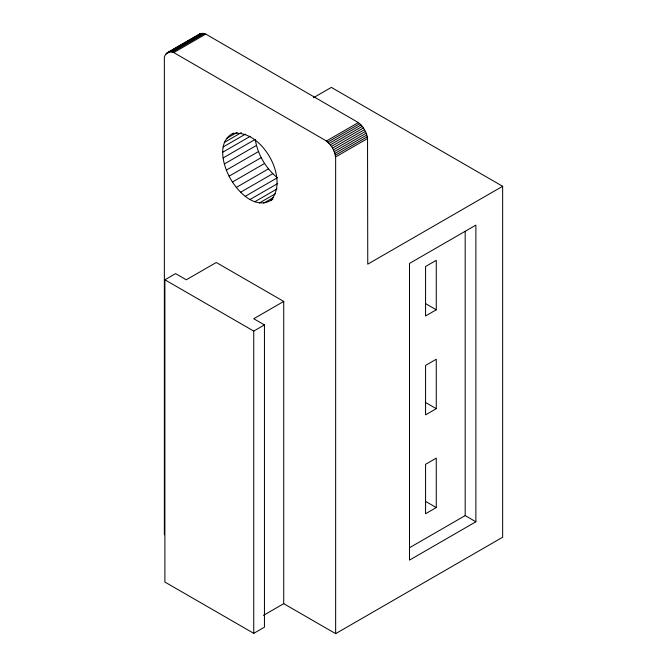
<?xml version="1.0" encoding="UTF-8"?>
<svg xmlns="http://www.w3.org/2000/svg" width="667" height="667" viewBox="0 0 667 667"><rect width="100%" height="100%" fill="white"/><g stroke="black" fill="none" stroke-linecap="round" stroke-linejoin="round"><path stroke-width="1" d="M263.448 615.383L283.725 603.677L335.643 633.65L335.643 158.663C335.351 151.284 331.182 144.072 324.937 140.12L175.062 53.327C170.343 49.541 163.44 53.527 164.357 59.505L164.357 534.759M272.903 199.183C255.411 211.389 236.527 190.954 229.089 176.18C222.445 163.323 217.2 140.87 233.55 133.083M197.907 35.609C199.616 33.042 203.193 32.858 205.778 34.084L358.321 122.57C363.315 126.396 366.717 132.291 367.534 138.528L367.759 264.157L502.643 186.285L502.643 537.235L335.643 633.65M270.91 200.325C290.07 178.506 260.93 128.031 232.45 133.717M167.492 52.576L199.608 34.034M166.567 53.26L200.659 33.575M165.791 54.152L169.36 52.093M169.71 51.893L201.826 33.35M170.969 51.901L203.085 33.358M172.294 52.151L204.41 33.608M173.67 52.626L205.778 34.084M226.355 138.586L237.06 132.4M224.345 142.405L241.296 132.616M223.12 146.998L245.423 134.125M313.373 97.774L331.357 87.394L502.643 186.285M222.703 152.234L250.358 136.268M223.12 157.946L255.236 139.403C257.662 154.294 265.699 168.209 277.372 177.755L245.256 196.298M224.345 163.965L256.462 145.423M226.355 170.102L258.471 151.559M229.089 176.18L261.206 157.637M232.45 182.008L264.566 163.465M236.351 187.41L268.467 168.868M326.33 141.037L358.321 122.57M240.662 192.221L272.778 173.678M327.705 142.146L359.696 123.678M329.031 143.43L361.022 124.962M330.29 144.872L362.273 126.405M331.449 146.44L363.44 127.972M332.508 148.116L364.49 129.648M333.425 149.858L365.416 131.391M250 199.516L277.655 183.55M334.209 151.659L366.191 133.192M334.826 153.46L366.817 134.992M254.744 201.776L277.038 188.894M335.276 155.253L367.267 136.785M335.551 156.995L367.534 138.528M259.338 203.001L275.396 193.73M263.648 203.168L273.462 197.507M283.725 301.426L253.743 318.734L264.449 324.912L264.449 627.163L253.743 633.342L164.891 582.041L164.891 279.79L175.596 273.612L186.301 279.79L216.275 262.49L283.725 301.426L283.725 603.677M164.891 279.79L253.743 331.09L264.449 324.912M436.268 309.788L425.563 315.966L425.563 266.517L436.268 260.338L436.268 309.788L425.563 303.602M436.268 408.671L425.563 414.857L425.563 365.408L436.268 359.23L436.268 408.671L425.563 402.493M436.268 507.562L425.563 513.748L425.563 464.299L436.268 458.121L436.268 507.562L425.563 501.384M409.563 547.707L465.174 515.599L475.879 521.777L475.879 225.113L409.505 263.432L409.505 560.105L475.879 521.777M465.174 231.424L465.174 515.599M253.743 331.09L253.743 633.342"/></g></svg>
